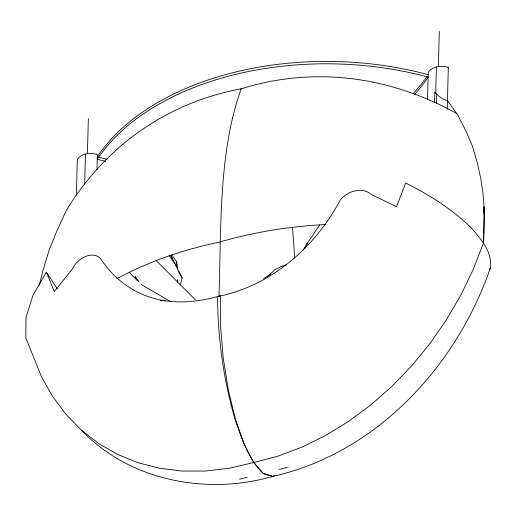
<?xml version="1.0" encoding="UTF-8"?>
<svg xmlns="http://www.w3.org/2000/svg" width="516" height="516" viewBox="0 0 516 516"><rect width="100%" height="100%" fill="white"/><g stroke="black" fill="none" stroke-linecap="round" stroke-linejoin="round"><path stroke-width="0.77" d="M490.187 268.468C492.941 252.021 480.744 238.785 470.76 227.337C451.726 208.98 429.26 194.764 405.666 183.012L396.52 206.652L371.41 194.532A20.221 15.506 -27 0 0 361.722 190.456L358.768 190.41A20.221 15.506 -27 0 0 340.147 200.331C314.992 247.351 270.861 286.148 217.604 296.513C217.655 338.064 223.538 379.55 235.096 419.463C241.907 438.639 248.17 459.253 263.444 473.585L272.648 476.423C376.112 453.364 456.292 366.425 490.187 268.468L489.239 269.681M57.418 288.999L46.356 272.222L33.05 295.055L26.039 317.424L25.8 337.812L41.351 376.551L52.626 396.501L66.061 414.458L81.502 430.215L98.788 443.612L117.732 454.499L138.12 462.762L159.741 468.302L182.354 471.069L205.716 471.031L229.575 468.186L253.672 462.562L277.789 456.215L301.808 447.172L325.48 435.536L348.532 421.43L370.727 405.008L391.818 386.452L411.581 365.954L429.802 343.74L446.276 320.055L460.833 295.158L473.307 269.307L483.576 242.791L484.15 207.103L482.899 192.642L480.66 177.988L477.345 162.946L472.211 145.551L465.942 130.98L457.86 115.191L447.449 100.53C442.322 99.659 438.213 95.718 434.827 92.022L434.549 102.465M76.362 195.861L77.31 159.431L79.122 157.238L81.915 155.406A15.828 9.959 1.5 0 1 85.463 154.097A15.828 9.959 1.5 0 1 89.494 153.523L93.583 153.645L97.369 154.452L96.969 169.667M84.663 184.599L85.463 154.097M87.423 153.749L88.346 118.622M218.984 296.152C221.009 236.773 219.055 176.543 232.464 118.235M427.551 99.562L428.267 72.298L430.073 70.105L432.872 68.273A15.828 9.959 1.5 0 1 436.413 66.964A15.828 9.959 1.5 0 1 440.451 66.39L444.534 66.512L448.32 67.319L447.217 109.386M435.73 93.132L436.413 66.964M436.433 103.748L436.684 94.125M438.374 66.616L439.297 31.489M483.576 242.791L484.272 221.861L484.356 206.826L484.15 207.103M177.381 282.123L177.562 279.736L177.691 282.117M176.014 265.843L176.717 261.941L171.802 254.846M175.943 265.527L176.717 261.941L177.652 268.959M39.281 285.406L42.867 270.816L48.988 250.621L56.102 232.735L66.222 210.573C81.405 185.566 100.614 163.121 122.905 144.19M232.458 118.241L236.554 102.678L241.178 88.862A283.697 268.423 60.1 0 1 372.952 82.134M180.297 284.967L182.187 278.066L170.654 255.233M305.027 248.183L307.459 243.12L319.649 224.982M447.972 67.893L448.32 67.319M303.034 250.234L307.459 243.12L306.33 244.919M267.507 276.524L274.757 269.784L281.001 266.701L286.728 264.695M263.592 278.75L270.597 274.022M81.502 430.215C129.464 480.996 207.342 495.521 273.016 476.333L274.319 475.468M116.713 278.595L138.843 267.694L157.967 259.877A325.351 204.749 1.5 0 1 220.403 241.849A325.351 204.749 1.5 0 1 285.709 228.156L308.316 225.615L325.596 224.479M240.572 89.165L241.172 88.862A283.69 268.423 60.1 0 0 122.924 144.216M239.618 479.145L247.319 477.236M278.904 469.392L287.38 467.283M263.444 473.585L273.016 476.333M160.47 300.312L163.475 300.389L165.359 301.125M372.958 82.109C402.332 88.268 430.686 98.898 456.86 113.585M171.022 301.783L141.158 284.535M128.955 272.074L137.282 280.433M155.819 260.161L195.37 299.809M263.534 473.565L253.672 462.562L244.094 444.083L235.464 419.379L228.362 390.135L223.273 358.349L220.545 326.183L220.364 295.829C197.486 302.505 172.666 304.685 149.704 297.158C129.884 290.566 112.733 277.066 101.284 259.638A18.176 12.784 -42.4 0 0 87.036 255.962L84.082 257.149A18.176 12.784 -42.4 0 0 72.601 268.72L54.38 291.598L46.356 272.222M139.023 282.091L136.134 278.653L135.011 276.537L136.359 278.376M137.256 279.601L138.604 281.439M169.538 255.923L176.646 266.443M178.755 271.79L182.187 278.066M170.977 255.323L172.957 260.509M171.067 255.994L172.318 259.645M483.627 206.91L484.311 214.566L483.943 207.387M292.495 227.04L294.765 258.464M426.919 76.6A254.607 160.231 1.5 0 1 413.58 93.203M107.128 159.367A254.607 160.231 1.5 0 1 97.305 156.851A254.607 160.231 1.5 0 1 428.203 74.697M414.612 94.409A254.607 160.231 1.5 0 0 428.145 77.09A254.607 160.231 1.5 0 0 97.24 159.244A254.607 160.231 1.5 0 0 105.541 161.385"/></g></svg>
